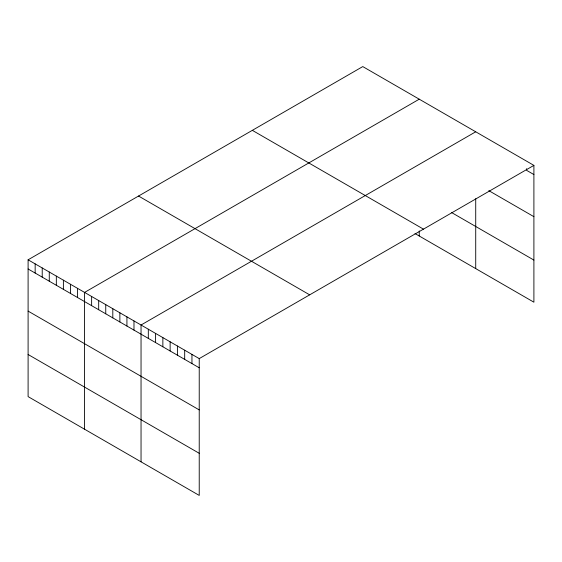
<?xml version="1.0" encoding="UTF-8"?>
<svg xmlns="http://www.w3.org/2000/svg" width="562" height="562" viewBox="0 0 562 562"><rect width="100%" height="100%" fill="white"/><g stroke="black" fill="none" stroke-linecap="round" stroke-linejoin="round"><path stroke-width="0.84" d="M533.9 165.383L199.229 358.605L199.229 495.417L28.1 396.617L28.1 259.806L362.771 66.583L533.9 165.383L533.9 302.194L415.009 233.553M419.245 99.186L84.574 292.409L84.574 429.228M475.719 131.789L141.041 325.012L141.041 461.831M533.9 174.557L526.629 170.356L526.629 168.691M488.807 190.644L533.9 216.679M451.715 212.626L533.9 260.073M252.331 130.342L423.46 229.141M138.54 196.04L309.669 294.839M28.1 259.806L199.229 358.605M28.1 268.98L199.229 367.78M28.1 311.102L199.229 409.902M28.1 354.496L199.229 453.295M475.719 198.709L475.719 268.608M419.245 230.947L419.245 236.005M191.951 354.404L191.951 363.579M184.68 350.203L184.68 359.378M177.409 346.002L177.409 355.184M170.131 341.808L170.131 350.983M162.861 337.607L162.861 346.782M155.59 333.406L155.59 342.581M148.319 329.213L148.319 338.387M133.981 320.937L133.981 330.112M126.928 316.863L126.928 326.037M119.868 312.781L119.868 321.963M112.807 308.707L112.807 317.881M105.747 304.632L105.747 313.807M98.687 300.558L98.687 309.732M91.627 296.483L91.627 305.658M77.514 288.334L77.514 297.509M70.454 284.253L70.454 293.434M63.394 280.178L63.394 289.353M56.333 276.104L56.333 285.278M49.273 272.029L49.273 281.204M42.22 267.955L42.22 277.129M35.16 263.88L35.16 273.055"/></g></svg>
